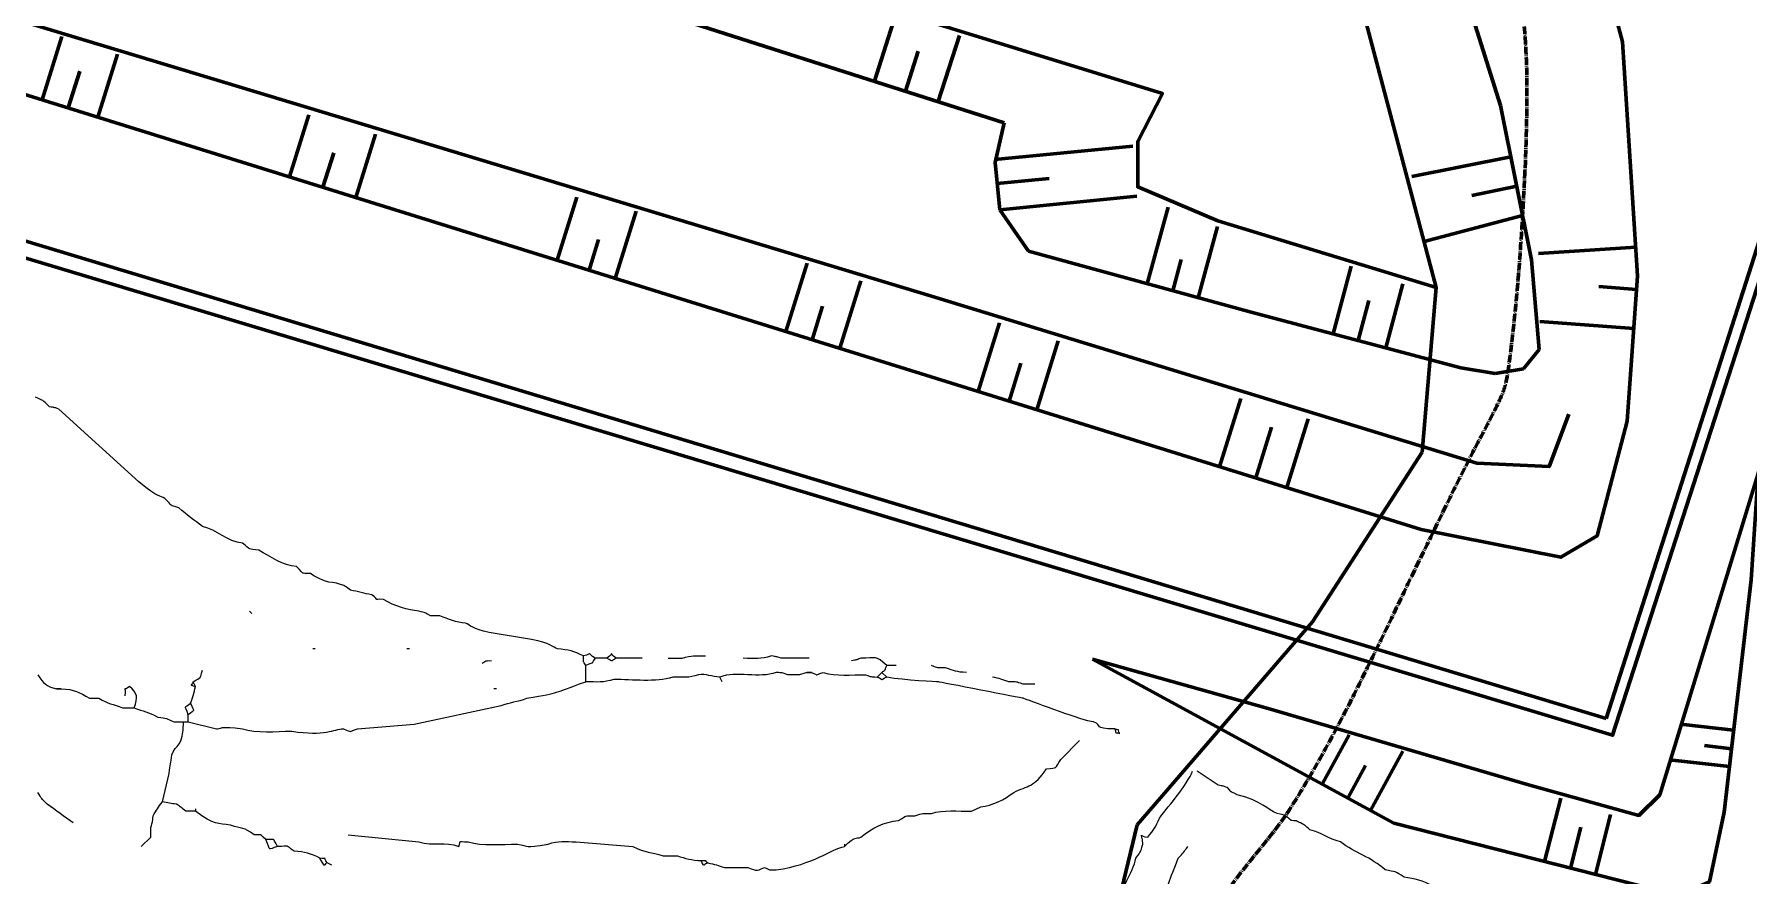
# Model space of a CAD drawing. Header units: centimetres. Extents: x -1591 to 2988, y -2086 to 1278.
# Drawn here: x -520.2 to -253.5, y -277.4 to -146.6 of the extents above; entities that cross this region are included whole.
import ezdxf

# ---------------------------------------------------------------- set-up
doc = ezdxf.new("R2010")
doc.units = ezdxf.units.CM
doc.header["$MEASUREMENT"] = 0
doc.linetypes.add('ACAD_ISO04W100', pattern=[30, 24, -3, 0, -3])
for name, color, linetype in [('layer 1', 7, 'Continuous'), ('Lines', 10, 'Continuous'), ('Дороги', 210, 'Continuous')]:
    doc.layers.add(name, color=color, linetype=linetype)
picture_1 = doc.add_image_def('image1.jpg', size_in_pixel=(4696, 8380))

msp = doc.modelspace()

# ---------------------------------------------------------------- linework, layer by layer
at = {"layer": 'layer 1', "lineweight": 20}
for points, knots in [([(-425.613, -243.631), (-425.613, -243.631), (-429.636, -243.631), (-429.636, -243.631), (-429.636, -243.631), (-431.055, -242.656), (-429.681, -242.656), (-431.1, -243.631), (-431.1, -243.631), (-431.1, -243.631), (-432.928, -243.631), (-432.928, -243.631), (-432.928, -243.631), (-434.39, -242.681), (-433.065, -242.838), (-434.757, -243.266), (-434.757, -243.266), (-436.191, -242.53), (-437.095, -242.298), (-438.78, -242.168), (-438.78, -242.168), (-439.445, -241.963), (-439.929, -241.16), (-442.804, -240.705), (-442.804, -240.705), (-442.804, -240.705), (-449.388, -239.608), (-449.388, -239.608), (-449.388, -239.608), (-452.008, -239.156), (-452.382, -238.399), (-453.064, -238.179), (-453.064, -238.179), (-454.551, -238.029), (-455.703, -237.52), (-457.068, -237.048), (-457.068, -237.048), (-457.068, -237.048), (-458.532, -237.048), (-458.532, -237.048), (-458.532, -237.048), (-459.631, -236.399), (-459.153, -236.571), (-460.36, -236.316), (-460.36, -236.316), (-462.008, -236.084), (-464.078, -235.547), (-465.847, -234.487), (-465.847, -234.487), (-467.755, -234.338), (-466.207, -234.802), (-467.676, -233.756), (-467.676, -233.756), (-468.832, -233.537), (-469.811, -233.243), (-470.967, -233.024), (-470.967, -233.024), (-472.246, -232.086), (-471.679, -232.44), (-473.162, -231.927), (-473.162, -231.927), (-474.996, -231.786), (-475.687, -231.361), (-477.185, -230.464), (-477.185, -230.464), (-479.029, -230.282), (-477.816, -230.777), (-479.38, -229.367), (-479.38, -229.367), (-481.39, -229.212), (-483.548, -227.815), (-485.232, -226.806), (-485.232, -226.806), (-486.883, -226.68), (-486.492, -226.735), (-487.792, -225.709), (-487.792, -225.709), (-490.1, -225.482), (-491.756, -223.624), (-494.01, -223.149), (-494.01, -223.149), (-495.258, -222.137), (-496.458, -221.34), (-497.668, -220.223), (-497.668, -220.223), (-499.231, -219.773), (-498.562, -220.032), (-499.862, -218.76), (-499.862, -218.76), (-500.665, -218.221), (-500.686, -218.839), (-503.886, -216.199), (-503.886, -216.199), (-503.886, -216.199), (-516.322, -204.861), (-516.322, -204.861), (-516.322, -204.861), (-517.221, -204.537), (-516.949, -204.657), (-517.785, -204.495), (-517.785, -204.495), (-519.061, -203.317), (-518.507, -203.655), (-519.979, -203.032)], [0, 0, 0, 0, 0.037037, 0.037037, 0.037037, 0.037037, 0.0740741, 0.0740741, 0.0740741, 0.0740741, 0.1111111, 0.1111111, 0.1111111, 0.1111111, 0.1481481, 0.1481481, 0.1481481, 0.1481482, 0.1851852, 0.1851852, 0.1851852, 0.1851852, 0.2222222, 0.2222222, 0.2222222, 0.2222222, 0.2592593, 0.2592593, 0.2592593, 0.2592593, 0.2962963, 0.2962963, 0.2962963, 0.2962963, 0.3333333, 0.3333333, 0.3333333, 0.3333333, 0.3703704, 0.3703704, 0.3703704, 0.3703704, 0.4074074, 0.4074074, 0.4074074, 0.4074074, 0.4444444, 0.4444444, 0.4444444, 0.4444445, 0.4814815, 0.4814815, 0.4814815, 0.4814815, 0.5185185, 0.5185185, 0.5185185, 0.5185185, 0.5555556, 0.5555556, 0.5555556, 0.5555556, 0.5925926, 0.5925926, 0.5925926, 0.5925926, 0.6296296, 0.6296296, 0.6296296, 0.6296296, 0.6666667, 0.6666667, 0.6666667, 0.6666667, 0.7037037, 0.7037037, 0.7037037, 0.7037037, 0.7407407, 0.7407407, 0.7407407, 0.7407408, 0.7777778, 0.7777778, 0.7777778, 0.7777778, 0.8148148, 0.8148148, 0.8148148, 0.8148148, 0.8518519, 0.8518519, 0.8518519, 0.8518519, 0.8888889, 0.8888889, 0.8888889, 0.8888889, 0.9259259, 0.9259259, 0.9259259, 0.9259259, 1, 1, 1, 1]), ([(-519.613, -246.192), (-518.636, -247.607), (-518.418, -247.926), (-516.687, -248.386), (-516.687, -248.386), (-516.687, -248.386), (-515.956, -248.386), (-515.956, -248.386), (-515.956, -248.386), (-513.958, -248.43), (-513.168, -248.89), (-511.567, -249.849), (-511.567, -249.849), (-511.567, -249.849), (-510.104, -249.849), (-510.104, -249.849), (-510.104, -249.849), (-508.701, -250.659), (-507.925, -250.8), (-506.446, -251.312), (-506.446, -251.312), (-506.446, -251.312), (-504.617, -251.312), (-504.617, -251.312), (-504.617, -251.312), (-503.126, -251.924), (-502.472, -251.903), (-500.96, -252.775), (-500.96, -252.775), (-499.491, -252.888), (-499.69, -252.989), (-498.399, -253.507), (-498.399, -253.507), (-498.399, -253.507), (-496.936, -253.507), (-496.936, -253.507), (-496.936, -253.507), (-496.936, -253.507), (-496.205, -253.507), (-496.205, -253.507), (-496.205, -253.507), (-496.205, -253.507), (-491.816, -254.604), (-491.816, -254.604), (-491.816, -254.604), (-491.365, -254.636), (-491.095, -254.045), (-487.792, -254.604), (-487.792, -254.604), (-485.568, -255.326), (-482.596, -254.97), (-480.111, -254.97), (-480.111, -254.97), (-474.865, -255.799), (-473.654, -254.619), (-472.065, -254.604), (-472.065, -254.604), (-470.578, -255.149), (-471.51, -255.136), (-469.87, -254.604), (-469.87, -254.604), (-469.87, -254.604), (-461.092, -253.873), (-461.092, -253.873), (-461.092, -253.873), (-461.092, -253.873), (-447.559, -250.946), (-447.559, -250.946), (-447.559, -250.946), (-446.188, -250.502), (-444.986, -250.351), (-443.535, -249.849), (-443.535, -249.849), (-437.881, -248.835), (-439.941, -249.209), (-434.391, -247.289), (-434.391, -247.289), (-434.391, -247.289), (-434.391, -244.729), (-434.391, -244.729)], [0, 0, 0, 0, 0.047619, 0.047619, 0.047619, 0.0476191, 0.0952381, 0.0952381, 0.0952381, 0.0952381, 0.1428571, 0.1428571, 0.1428571, 0.1428572, 0.1904762, 0.1904762, 0.1904762, 0.1904762, 0.2380952, 0.2380952, 0.2380952, 0.2380952, 0.2857143, 0.2857143, 0.2857143, 0.2857143, 0.3333333, 0.3333333, 0.3333333, 0.3333333, 0.3809524, 0.3809524, 0.3809524, 0.3809524, 0.4285714, 0.4285714, 0.4285714, 0.4285714, 0.4761905, 0.4761905, 0.4761905, 0.4761905, 0.5238095, 0.5238095, 0.5238095, 0.5238095, 0.5714286, 0.5714286, 0.5714286, 0.5714286, 0.6190476, 0.6190476, 0.6190476, 0.6190476, 0.6666667, 0.6666667, 0.6666667, 0.6666667, 0.7142857, 0.7142857, 0.7142857, 0.7142857, 0.7619048, 0.7619048, 0.7619048, 0.7619048, 0.8095238, 0.8095238, 0.8095238, 0.8095238, 0.8571429, 0.8571429, 0.8571429, 0.8571429, 0.9047619, 0.9047619, 0.9047619, 0.9047619, 1, 1, 1, 1]), ([(-432.928, -243.631), (-433.721, -244.692), (-432.789, -244.072), (-434.391, -244.729), (-434.391, -244.729), (-434.797, -243.885), (-434.757, -244.57), (-434.757, -243.266)], [0, 0, 0, 0, 0.3333333, 0.3333333, 0.3333333, 0.3333333, 1, 1, 1, 1]), ([(-421.59, -243.631), (-421.59, -243.631), (-419.395, -243.631), (-419.395, -243.631), (-419.395, -243.631), (-417.819, -243.12), (-417.462, -243.266), (-415.738, -243.266)], [0, 0, 0, 0, 0.3333333, 0.3333333, 0.3333333, 0.3333333, 1, 1, 1, 1]), ([(-399.644, -243.631), (-399.644, -243.631), (-404.033, -243.631), (-404.033, -243.631), (-404.033, -243.631), (-404.932, -243.308), (-404.661, -243.427), (-405.496, -243.266), (-405.496, -243.266), (-407.164, -243.806), (-408.049, -243.631), (-409.885, -243.631)], [0, 0, 0, 0, 0.25, 0.25, 0.25, 0.25, 0.5, 0.5, 0.5, 0.5, 1, 1, 1, 1]), ([(-386.111, -244.729), (-386.111, -244.729), (-387.574, -244.729), (-387.574, -244.729), (-387.574, -244.729), (-389.359, -243.12), (-389.158, -243.631), (-391.597, -243.631), (-391.597, -243.631), (-392.497, -243.955), (-392.225, -243.835), (-393.06, -243.997)], [0, 0, 0, 0, 0.25, 0.25, 0.25, 0.25, 0.5, 0.5, 0.5, 0.5, 1, 1, 1, 1]), ([(-352.095, -254.604), (-351.743, -255.537), (-352.297, -254.983), (-351.364, -255.336), (-351.364, -255.336), (-351.716, -254.403), (-351.163, -254.956), (-352.095, -254.604), (-352.095, -254.604), (-355.495, -254.604), (-353.921, -254.089), (-355.387, -253.507), (-355.387, -253.507), (-357.126, -253.373), (-364.191, -250.6), (-366.36, -249.849), (-366.36, -249.849), (-366.36, -249.849), (-379.527, -247.289), (-379.527, -247.289), (-379.527, -247.289), (-379.836, -247.24), (-384.725, -247.108), (-387.574, -246.557), (-387.574, -246.557), (-387.574, -246.557), (-388.306, -245.826), (-388.306, -245.826), (-388.306, -245.826), (-387.827, -245.435), (-387.927, -245.7), (-387.574, -244.729)], [0, 0, 0, 0, 0.1111111, 0.1111111, 0.1111111, 0.1111111, 0.2222222, 0.2222222, 0.2222222, 0.2222222, 0.3333333, 0.3333333, 0.3333333, 0.3333333, 0.4444444, 0.4444444, 0.4444444, 0.4444445, 0.5555556, 0.5555556, 0.5555556, 0.5555556, 0.6666667, 0.6666667, 0.6666667, 0.6666667, 0.7777778, 0.7777778, 0.7777778, 0.7777778, 1, 1, 1, 1]), ([(-375.138, -245.826), (-376.751, -245.791), (-377.029, -245.579), (-378.43, -245.094), (-378.43, -245.094), (-379.934, -245.094), (-379.373, -245.214), (-380.625, -244.729)], [0, 0, 0, 0, 0.3333333, 0.3333333, 0.3333333, 0.3333333, 1, 1, 1, 1]), ([(-504.617, -251.312), (-503.996, -249.712), (-504.106, -249.056), (-505.349, -248.02), (-505.349, -248.02), (-506.49, -248.965), (-505.889, -247.586), (-506.08, -249.483)], [0, 0, 0, 0, 0.3333333, 0.3333333, 0.3333333, 0.3333333, 1, 1, 1, 1]), ([(-495.473, -247.289), (-495.639, -247.967), (-496.191, -247.611), (-495.108, -248.02), (-495.108, -248.02), (-495.108, -248.02), (-495.473, -247.289), (-495.473, -247.289), (-495.473, -247.289), (-494.066, -246.409), (-494.453, -247), (-494.01, -245.46)], [0, 0, 0, 0, 0.25, 0.25, 0.25, 0.25, 0.5, 0.5, 0.5, 0.5, 1, 1, 1, 1]), ([(-413.177, -247.289), (-413.177, -247.289), (-413.543, -246.557), (-413.543, -246.557), (-413.543, -246.557), (-414.688, -246.468), (-415.768, -246.023), (-416.835, -246.192), (-416.835, -246.192), (-418.461, -246.719), (-419.076, -246.557), (-420.858, -246.557), (-420.858, -246.557), (-423.475, -247.406), (-427.102, -246.923), (-430.002, -246.923), (-430.002, -246.923), (-431.67, -247.464), (-432.554, -247.289), (-434.391, -247.289)], [0, 0, 0, 0, 0.1666667, 0.1666667, 0.1666667, 0.1666667, 0.3333333, 0.3333333, 0.3333333, 0.3333333, 0.5, 0.5, 0.5, 0.5, 0.6666667, 0.6666667, 0.6666667, 0.6666667, 1, 1, 1, 1]), ([(-400.01, -245.826), (-401.41, -246.369), (-401.352, -246.192), (-402.936, -246.192), (-402.936, -246.192), (-404.01, -245.836), (-403.609, -245.915), (-404.765, -245.826)], [0, 0, 0, 0, 0.3333333, 0.3333333, 0.3333333, 0.3333333, 1, 1, 1, 1]), ([(-399.278, -245.826), (-399.278, -245.826), (-400.01, -245.826), (-400.01, -245.826), (-400.01, -245.826), (-400.01, -245.826), (-399.278, -245.826), (-399.278, -245.826), (-399.278, -245.826), (-397.922, -246.258), (-399.214, -246.411), (-397.45, -245.826), (-397.45, -245.826), (-395.519, -246.452), (-393.038, -246.192), (-390.866, -246.192), (-390.866, -246.192), (-389.793, -246.548), (-390.193, -246.469), (-389.037, -246.557), (-389.037, -246.557), (-389.037, -246.557), (-388.306, -245.826), (-388.306, -245.826)], [0, 0, 0, 0, 0.1428571, 0.1428571, 0.1428571, 0.1428572, 0.2857143, 0.2857143, 0.2857143, 0.2857143, 0.4285714, 0.4285714, 0.4285714, 0.4285714, 0.5714286, 0.5714286, 0.5714286, 0.5714286, 0.7142857, 0.7142857, 0.7142857, 0.7142857, 1, 1, 1, 1]), ([(-364.531, -247.655), (-364.531, -247.655), (-364.531, -247.655), (-364.531, -247.655), (-364.531, -247.655), (-364.531, -247.655), (-366.36, -247.655), (-366.36, -247.655), (-366.36, -247.655), (-367.652, -247.236), (-367.117, -247.32), (-368.555, -247.289), (-368.555, -247.289), (-369.516, -246.957), (-370.078, -246.753), (-371.115, -246.557)], [0, 0, 0, 0, 0.2, 0.2, 0.2, 0.2, 0.4, 0.4, 0.4, 0.4, 0.6, 0.6, 0.6, 0.6, 1, 1, 1, 1]), ([(-495.839, -250.581), (-495.245, -252.203), (-495.164, -251.516), (-496.205, -252.41), (-496.205, -252.41), (-496.799, -250.787), (-496.88, -251.475), (-495.839, -250.581), (-495.839, -250.581), (-495.507, -249.62), (-495.304, -249.058), (-495.108, -248.02)], [0, 0, 0, 0, 0.25, 0.25, 0.25, 0.25, 0.5, 0.5, 0.5, 0.5, 1, 1, 1, 1]), ([(-495.108, -267.04), (-495.108, -267.04), (-495.108, -267.04), (-495.108, -267.04), (-495.108, -267.04), (-495.108, -267.04), (-495.108, -267.406), (-495.108, -267.406), (-495.108, -267.406), (-495.108, -267.406), (-496.571, -267.406), (-496.571, -267.406), (-496.571, -267.406), (-497.228, -266.886), (-497.365, -266.755), (-498.034, -266.308), (-498.034, -266.308), (-498.902, -266.242), (-499.415, -266.096), (-500.228, -265.943), (-500.228, -265.943), (-500.228, -265.943), (-499.182, -261.528), (-499.182, -261.528), (-499.182, -261.528), (-499.099, -260.107), (-498.869, -259.976), (-498.765, -258.627), (-498.765, -258.627), (-498.229, -256.943), (-496.936, -257.524), (-496.936, -253.507)], [0, 0, 0, 0, 0.1111111, 0.1111111, 0.1111111, 0.1111111, 0.2222222, 0.2222222, 0.2222222, 0.2222222, 0.3333333, 0.3333333, 0.3333333, 0.3333333, 0.4444444, 0.4444444, 0.4444444, 0.4444445, 0.5555556, 0.5555556, 0.5555556, 0.5555556, 0.6666667, 0.6666667, 0.6666667, 0.6666667, 0.7777778, 0.7777778, 0.7777778, 0.7777778, 1, 1, 1, 1]), ([(-471.333, -271.063), (-471.333, -271.063), (-460.36, -272.161), (-460.36, -272.161), (-460.36, -272.161), (-458.002, -272.925), (-456.269, -272.067), (-454.142, -272.892), (-454.142, -272.892), (-453.634, -271.861), (-454.539, -272.203), (-452.679, -272.161), (-452.679, -272.161), (-450.455, -272.882), (-447.483, -272.526), (-444.998, -272.526), (-444.998, -272.526), (-443.097, -272.827), (-444.092, -273.178), (-440.244, -272.526), (-440.244, -272.526), (-438.576, -271.986), (-437.691, -272.161), (-435.854, -272.161), (-435.854, -272.161), (-435.854, -272.161), (-427.076, -272.892), (-427.076, -272.892), (-427.076, -272.892), (-425.024, -273.946), (-424.309, -273.711), (-422.321, -274.355), (-422.321, -274.355), (-422.321, -274.355), (-420.127, -274.355), (-420.127, -274.355), (-420.127, -274.355), (-418.92, -274.747), (-417.843, -275.057), (-416.469, -275.087), (-416.469, -275.087), (-415.243, -275.087), (-416.13, -274.98), (-415.372, -275.452), (-415.372, -275.452), (-414.334, -275.649), (-413.773, -275.852), (-412.812, -276.184), (-412.812, -276.184), (-412.812, -276.184), (-409.154, -276.184), (-409.154, -276.184), (-409.154, -276.184), (-407.568, -276.698), (-408.13, -276.78), (-406.594, -276.184), (-406.594, -276.184), (-405.426, -276.647), (-406.244, -276.517), (-404.765, -276.55), (-404.765, -276.55), (-398.869, -275.684), (-396.339, -273.352), (-394.158, -272.892), (-394.158, -272.892), (-392.336, -271.106), (-392.44, -271.824), (-391.597, -271.429), (-391.597, -271.429), (-389.893, -270.084), (-387.94, -269.037), (-385.745, -268.869), (-385.745, -268.869), (-384.206, -267.98), (-385.019, -268.177), (-383.185, -268.137), (-383.185, -268.137), (-381.83, -267.698), (-382.139, -267.771), (-380.625, -267.771), (-380.625, -267.771), (-378.791, -267.177), (-376.475, -267.406), (-374.407, -267.406), (-374.407, -267.406), (-374.407, -267.406), (-372.918, -266.725), (-372.918, -266.725), (-372.918, -266.725), (-371.172, -266.538), (-369.213, -265.577), (-367.823, -264.48), (-367.823, -264.48), (-365.611, -263.444), (-364.637, -263.685), (-362.702, -260.822), (-362.702, -260.822), (-360.955, -260.65), (-361.464, -260.887), (-360.508, -259.359), (-360.508, -259.359), (-360.508, -259.359), (-357.582, -256.433), (-357.582, -256.433)], [0, 0, 0, 0, 0.037037, 0.037037, 0.037037, 0.037037, 0.0740741, 0.0740741, 0.0740741, 0.0740741, 0.1111111, 0.1111111, 0.1111111, 0.1111111, 0.1481481, 0.1481481, 0.1481481, 0.1481482, 0.1851852, 0.1851852, 0.1851852, 0.1851852, 0.2222222, 0.2222222, 0.2222222, 0.2222222, 0.2592593, 0.2592593, 0.2592593, 0.2592593, 0.2962963, 0.2962963, 0.2962963, 0.2962963, 0.3333333, 0.3333333, 0.3333333, 0.3333333, 0.3703704, 0.3703704, 0.3703704, 0.3703704, 0.4074074, 0.4074074, 0.4074074, 0.4074074, 0.4444444, 0.4444444, 0.4444444, 0.4444445, 0.4814815, 0.4814815, 0.4814815, 0.4814815, 0.5185185, 0.5185185, 0.5185185, 0.5185185, 0.5555556, 0.5555556, 0.5555556, 0.5555556, 0.5925926, 0.5925926, 0.5925926, 0.5925926, 0.6296296, 0.6296296, 0.6296296, 0.6296296, 0.6666667, 0.6666667, 0.6666667, 0.6666667, 0.7037037, 0.7037037, 0.7037037, 0.7037037, 0.7407407, 0.7407407, 0.7407407, 0.7407408, 0.7777778, 0.7777778, 0.7777778, 0.7777778, 0.8148148, 0.8148148, 0.8148148, 0.8148148, 0.8518519, 0.8518519, 0.8518519, 0.8518519, 0.8888889, 0.8888889, 0.8888889, 0.8888889, 0.9259259, 0.9259259, 0.9259259, 0.9259259, 1, 1, 1, 1]), ([(-357.582, -293.74), (-357.566, -294.948), (-357.992, -294.35), (-356.85, -295.203), (-356.85, -295.203), (-357.004, -293.4), (-356.516, -294.719), (-357.582, -293.74), (-357.582, -293.74), (-357.582, -293.74), (-356.85, -293.74), (-356.85, -293.74), (-356.85, -293.74), (-356.85, -291.64), (-355.388, -290.661), (-354.656, -288.986), (-354.656, -288.986), (-354.515, -288.255), (-354.428, -287.887), (-354.29, -287.157), (-354.29, -287.157), (-353.77, -286.499), (-353.64, -286.362), (-353.193, -285.694), (-353.193, -285.694), (-353.193, -285.694), (-353.193, -284.231), (-353.193, -284.231), (-353.193, -284.231), (-352.094, -283.041), (-352.118, -282.928), (-351.364, -281.67), (-351.364, -281.67), (-351.182, -279.307), (-349.311, -277.127), (-348.804, -274.721), (-348.804, -274.721), (-347.865, -273.442), (-348.22, -274.01), (-347.706, -272.526), (-347.706, -272.526), (-347.907, -270.4), (-348.357, -271.368), (-346.975, -271.429), (-346.975, -271.429), (-345.993, -270.219), (-345.729, -269.882), (-345.146, -268.503), (-345.146, -268.503), (-344.471, -267.489), (-340.636, -263.148), (-340.025, -261.188)], [0, 0, 0, 0, 0.0714286, 0.0714286, 0.0714286, 0.0714286, 0.1428571, 0.1428571, 0.1428571, 0.1428572, 0.2142857, 0.2142857, 0.2142857, 0.2142857, 0.2857143, 0.2857143, 0.2857143, 0.2857143, 0.3571429, 0.3571429, 0.3571429, 0.3571429, 0.4285714, 0.4285714, 0.4285714, 0.4285714, 0.5, 0.5, 0.5, 0.5, 0.5714286, 0.5714286, 0.5714286, 0.5714286, 0.6428571, 0.6428571, 0.6428571, 0.6428572, 0.7142857, 0.7142857, 0.7142857, 0.7142857, 0.7857143, 0.7857143, 0.7857143, 0.7857143, 0.8571429, 0.8571429, 0.8571429, 0.8571429, 1, 1, 1, 1]), ([(-238.71, -298.13), (-238.71, -298.13), (-237.979, -298.495), (-237.979, -298.495), (-237.979, -298.495), (-238.387, -297.412), (-238.032, -297.964), (-238.71, -298.13), (-238.71, -298.13), (-240.245, -297.84), (-240.043, -297.933), (-241.27, -297.032), (-241.27, -297.032), (-243.469, -297.697), (-243.172, -296.721), (-245.659, -296.666), (-245.659, -296.666), (-246.767, -296.227), (-246.028, -296.301), (-247.488, -296.301), (-247.488, -296.301), (-248.981, -295.214), (-247.413, -295.757), (-249.317, -295.569), (-249.317, -295.569), (-249.978, -295.127), (-250.464, -294.837), (-251.146, -294.472), (-251.146, -294.472), (-252.981, -294.926), (-251.381, -294.799), (-253.34, -294.472), (-253.34, -294.472), (-255.72, -292.776), (-258.886, -292.99), (-261.387, -291.546), (-261.387, -291.546), (-263.352, -291.395), (-267.041, -289.98), (-268.702, -288.986), (-268.702, -288.986), (-270.697, -288.832), (-274.517, -287.803), (-276.383, -287.157), (-276.383, -287.157), (-276.383, -287.157), (-278.212, -287.157), (-278.212, -287.157), (-278.212, -287.157), (-279.646, -286.421), (-280.549, -286.189), (-282.235, -286.059), (-282.235, -286.059), (-283.8, -284.944), (-284.679, -285.354), (-286.625, -284.231), (-286.625, -284.231), (-288.244, -284.106), (-287.398, -284.319), (-288.819, -283.499), (-288.819, -283.499), (-288.819, -283.499), (-290.282, -283.499), (-290.282, -283.499), (-290.282, -283.499), (-291.899, -282.566), (-291.254, -282.768), (-293.208, -282.768), (-293.208, -282.768), (-294.535, -282.002), (-295.493, -281.761), (-296.866, -280.939), (-296.866, -280.939), (-298.567, -280.771), (-298.438, -280.574), (-299.792, -279.476), (-299.792, -279.476), (-301.14, -279.372), (-301.272, -279.142), (-302.718, -279.11), (-302.718, -279.11), (-304.095, -278.129), (-305.449, -277.96), (-307.107, -277.647), (-307.107, -277.647), (-308.407, -276.721), (-308.439, -276.851), (-310.033, -276.55), (-310.033, -276.55), (-312.216, -274.535), (-314.753, -273.92), (-316.982, -272.161), (-316.982, -272.161), (-318.977, -271.74), (-319.743, -270.752), (-321.737, -270.332), (-321.737, -270.332), (-322.595, -269.474), (-322.355, -269.745), (-323.2, -269.234), (-323.2, -269.234), (-324.258, -268.779), (-323.333, -268.973), (-324.663, -268.869), (-324.663, -268.869), (-325.861, -267.924), (-325.364, -268.086), (-326.858, -267.771), (-326.858, -267.771), (-328.365, -267.101), (-329.12, -265.897), (-333.076, -264.845), (-333.076, -264.845), (-334.628, -264.045), (-333.577, -264.796), (-334.539, -263.748), (-334.539, -263.748), (-335.438, -263.425), (-335.166, -263.544), (-336.002, -263.382), (-336.002, -263.382), (-336.002, -263.382), (-339.294, -261.188), (-339.294, -261.188)], [0, 0, 0, 0, 0.03125, 0.03125, 0.03125, 0.03125, 0.0625, 0.0625, 0.0625, 0.0625, 0.09375, 0.09375, 0.09375, 0.09375, 0.125, 0.125, 0.125, 0.125, 0.15625, 0.15625, 0.15625, 0.15625, 0.1875, 0.1875, 0.1875, 0.1875, 0.21875, 0.21875, 0.21875, 0.21875, 0.25, 0.25, 0.25, 0.25, 0.28125, 0.28125, 0.28125, 0.28125, 0.3125, 0.3125, 0.3125, 0.3125, 0.34375, 0.34375, 0.34375, 0.34375, 0.375, 0.375, 0.375, 0.375, 0.40625, 0.40625, 0.40625, 0.40625, 0.4375, 0.4375, 0.4375, 0.4375, 0.46875, 0.46875, 0.46875, 0.46875, 0.5, 0.5, 0.5, 0.5, 0.53125, 0.53125, 0.53125, 0.53125, 0.5625, 0.5625, 0.5625, 0.5625, 0.59375, 0.59375, 0.59375, 0.59375, 0.625, 0.625, 0.625, 0.625, 0.65625, 0.65625, 0.65625, 0.65625, 0.6875, 0.6875, 0.6875, 0.6875, 0.71875, 0.71875, 0.71875, 0.71875, 0.75, 0.75, 0.75, 0.75, 0.78125, 0.78125, 0.78125, 0.78125, 0.8125, 0.8125, 0.8125, 0.8125, 0.84375, 0.84375, 0.84375, 0.84375, 0.875, 0.875, 0.875, 0.875, 0.90625, 0.90625, 0.90625, 0.90625, 0.9375, 0.9375, 0.9375, 0.9375, 1, 1, 1, 1]), ([(-514.127, -269.234), (-515.558, -268.298), (-516.762, -267.247), (-518.15, -266.308), (-518.15, -266.308), (-519.08, -265.379), (-518.996, -265.489), (-519.613, -264.48)], [0, 0, 0, 0, 0.3333333, 0.3333333, 0.3333333, 0.3333333, 1, 1, 1, 1]), ([(-503.52, -272.892), (-503.52, -272.892), (-502.057, -271.429), (-502.057, -271.429), (-502.057, -271.429), (-502.057, -271.429), (-502.057, -269.966), (-502.057, -269.966), (-502.057, -269.966), (-501.701, -268.892), (-501.78, -269.293), (-501.691, -268.137), (-501.691, -268.137), (-501.109, -267.166), (-500.974, -266.887), (-500.228, -265.943)], [0, 0, 0, 0, 0.2, 0.2, 0.2, 0.2, 0.4, 0.4, 0.4, 0.4, 0.6, 0.6, 0.6, 0.6, 1, 1, 1, 1]), ([(-473.893, -275.818), (-473.893, -275.818), (-474.625, -275.452), (-474.625, -275.452), (-474.625, -275.452), (-475.231, -274.467), (-474.59, -274.898), (-475.722, -274.721), (-475.722, -274.721), (-477.156, -273.985), (-478.06, -273.753), (-479.746, -273.624), (-479.746, -273.624), (-481.199, -272.589), (-480.335, -272.892), (-482.306, -272.892), (-482.306, -272.892), (-483.365, -271.332), (-482.32, -271.974), (-484.135, -271.795), (-484.135, -271.795), (-485.583, -270.74), (-484.086, -271.211), (-485.964, -271.063), (-485.964, -271.063), (-487.604, -269.859), (-487.839, -270.178), (-489.621, -269.6), (-489.621, -269.6), (-491.64, -269.259), (-492.069, -269.637), (-495.108, -267.406)], [0, 0, 0, 0, 0.1111111, 0.1111111, 0.1111111, 0.1111111, 0.2222222, 0.2222222, 0.2222222, 0.2222222, 0.3333333, 0.3333333, 0.3333333, 0.3333333, 0.4444444, 0.4444444, 0.4444444, 0.4444445, 0.5555556, 0.5555556, 0.5555556, 0.5555556, 0.6666667, 0.6666667, 0.6666667, 0.6666667, 0.7777778, 0.7777778, 0.7777778, 0.7777778, 1, 1, 1, 1]), ([(-346.975, -299.227), (-346.975, -299.227), (-346.975, -299.227), (-346.975, -299.227), (-346.975, -299.227), (-346.585, -297.793), (-347.097, -298.721), (-345.877, -297.398), (-345.877, -297.398), (-345.877, -297.398), (-345.877, -286.425), (-345.877, -286.425), (-345.877, -286.425), (-345.624, -285.693), (-345.399, -284.963), (-345.146, -284.231), (-345.146, -284.231), (-345.146, -284.231), (-345.146, -282.768), (-345.146, -282.768), (-345.146, -282.768), (-344.063, -279.427), (-343.516, -277.953), (-342.22, -274.721), (-342.22, -274.721), (-341.428, -273.861), (-341.356, -273.779), (-340.757, -272.892)], [0, 0, 0, 0, 0.125, 0.125, 0.125, 0.125, 0.25, 0.25, 0.25, 0.25, 0.375, 0.375, 0.375, 0.375, 0.5, 0.5, 0.5, 0.5, 0.625, 0.625, 0.625, 0.625, 0.75, 0.75, 0.75, 0.75, 1, 1, 1, 1])]:
    msp.add_open_spline(points, degree=3, knots=knots, dxfattribs=at)
for points in [[(-486.329, -236.682), (-486.329, -236.682), (-486.695, -236.316), (-486.695, -236.316)], [(-476.454, -242.168), (-476.454, -242.168), (-476.82, -242.168), (-476.82, -242.168)], [(-461.823, -242.168), (-461.823, -242.168), (-462.189, -242.168), (-462.189, -242.168)], [(-450.485, -244.363), (-449.642, -243.957), (-450.327, -243.997), (-449.022, -243.997)], [(-429.636, -243.631), (-430.735, -244.159), (-430.001, -244.159), (-431.1, -243.631)], [(-404.765, -245.826), (-407.371, -246.838), (-410.937, -245.546), (-413.543, -246.557)], [(-387.574, -246.557), (-388.673, -247.086), (-387.939, -247.086), (-389.037, -246.557)], [(-515.956, -248.386), (-515.956, -248.386), (-516.687, -248.386), (-516.687, -248.386)], [(-448.29, -248.386), (-448.29, -248.386), (-448.656, -248.386), (-448.656, -248.386)], [(-496.205, -253.507), (-496.205, -253.507), (-496.205, -252.41), (-496.205, -252.41)], [(-482.306, -272.892), (-483.984, -273.389), (-483.285, -273.761), (-484.135, -271.795)], [(-394.158, -272.526), (-394.158, -272.526), (-394.158, -272.892), (-394.158, -272.892)], [(-474.625, -275.452), (-475.171, -275.432), (-474.704, -276.684), (-475.722, -274.721)], [(-415.372, -275.452), (-416.398, -275.786), (-415.755, -276.248), (-416.469, -275.087)]]:
    msp.add_open_spline(points, degree=3, dxfattribs=at)
at = {"layer": 'Lines', "color": 2, "lineweight": 60}
for p, q in [((-302.101, -185.935), (-313.718, -142.031)), ((-304.264, -211.59), (-302.101, -185.935)), ((-321.327, -237.933), (-304.264, -211.59)), ((-348.638, -269.53), (-321.327, -237.933)), ((-359.193, -313.684), (-348.638, -269.53))]:
    msp.add_line(p, q, dxfattribs=at)
at = {"layer": 'Lines', "color": 2, "linetype": 'ACAD_ISO04W100', "lineweight": 60, "ltscale": 0.05, "flags": 128}
msp.add_lwpolyline([(-384.763, -1719.045, -0.0473979), (-369.185, -1703.865, -0.0804125), (-357.995, -1697.499, -0.0221461), (-340.684, -1691.906, 0.0332396), (-329.229, -1687.922, 0.0119518), (-304.294, -1676.636, 0.0316261), (-295.27, -1671.563, 0.0106622), (-289.1, -1667.372, 0.0037039), (-271.698, -1654.805, 0.0103155), (-255.183, -1642.159, 0.0292409), (-249.724, -1637.248, 0.096762), (-246.424, -1632.285, 0.0334683), (-240.934, -1616.101, 0.0225267), (-239.227, -1608.284, 0.0291448), (-238.537, -1602.135, 0.1095233), (-240.497, -1590.344, 0.1369562), (-246.36, -1582.714, 0.0142794), (-251.556, -1579.044, -0.0101864), (-258.881, -1573.96, -0.007342), (-278.993, -1558.931, -0.0227822), (-285.174, -1553.703, -0.0900094), (-288.638, -1549.087, -0.0843196), (-290.432, -1543.2, -0.0483892), (-290.565, -1538.923, -0.028938), (-289.684, -1531.834, -0.0371611), (-286.662, -1520.275, -0.0540683), (-283.174, -1512.827, -0.0400519), (-278.421, -1506.255, -0.0335161), (-271.655, -1499.322, -0.0421213), (-261.6, -1491.736, 0.038753), (-250.62, -1483.567, 0.0222848), (-243.708, -1476.975, 0.0604493), (-241.587, -1474.149, 0.0798615), (-240.168, -1470.421, 0.0290887), (-238.582, -1459.644, 0.0181392), (-237.974, -1447.88, 0.047515), (-238.332, -1443.388, 0.0293331), (-239.691, -1437.664, 0.0176021), (-242.839, -1428.383, 0.0126682), (-246.21, -1420.126, 0.0269406), (-248.098, -1416.379, 0.0389206), (-252.74, -1409.57, 0.0172309), (-264.869, -1395.478, 0.0040793), (-276.204, -1383.392, 0.0064367), (-283.546, -1375.885, 0.019066), (-301.01, -1359.763, -0.0220633), (-316.019, -1345.739, -0.0060321), (-327.477, -1333.761, -0.0113489), (-333.342, -1327.185, -0.0037075), (-341.982, -1316.892, 0.0024174), (-355.192, -1301.071, 0.0048878), (-360.982, -1294.339, -0.0093461), (-363.979, -1290.791, -0.0546895), (-365.567, -1288.332, -0.0322719), (-367.493, -1283.771, -0.0119872), (-368.356, -1281.087, 0.0060467), (-370.004, -1275.748, 0.0312036), (-379.285, -1252.082, -0.050638), (-384.443, -1237.264, -0.0170539), (-386.362, -1227.779, -0.0045143), (-392.06, -1191.675, -0.0022411), (-394.683, -1173.457, -0.0250624), (-394.828, -1171.816, -0.030396), (-394.778, -1169.579, -0.0052679), (-393.57, -1156.734, -0.0055788), (-392.232, -1145.202, -0.0062605), (-390.797, -1134.957, -0.034076), (-388.639, -1125.295, -0.0385085), (-385.512, -1117.109, -0.0318171), (-383.334, -1113.175, -0.0228333), (-379.723, -1108.06, -0.0352647), (-375.316, -1103.145, -0.0466105), (-371.417, -1100.016, -0.0556285), (-366.168, -1097.337, -0.0521481), (-360.09, -1095.743, -0.0260179), (-350.528, -1094.78, 0.0219728), (-339.199, -1093.732, 0.0055631), (-327.673, -1092.021, 0.0046846), (-314.029, -1089.71, 0.0251931), (-301.597, -1086.831, 0.0290246), (-291.138, -1083.178, 0.0628473), (-285.057, -1079.7, 0.0585663), (-279.622, -1074.513, 0.0505616), (-275.445, -1068.285, 0.1036694), (-274.416, -1064.744, 0.0014406), (-274.136, -1060.955, -0.0011046), (-273.775, -1056.014, -0.0051859), (-272.393, -1039.881, 0.0392212), (-272.356, -1037.737, 0.0269718), (-272.382, -1037.509, 0.0008512), (-273.618, -1030.332, 0.0012128), (-275.259, -1021.028, 0.0052482), (-275.667, -1018.883, 0.0513741), (-276.066, -1017.594, 0.0075942), (-279.768, -1009.272, 0.0147505), (-283.298, -1002.206, 0.0261982), (-285.605, -998.401, 0.0683712), (-289.399, -994.196, 0.0506234), (-295.702, -989.893, 0.0064353), (-301.081, -987.058, -0.0050058), (-308.007, -983.433, -0.0041234), (-336.197, -968.017, -0.0155222), (-343.521, -963.63, -0.0317076), (-349.997, -958.867, 0.0206546), (-359.77, -951.341, 0.0133116), (-366.994, -946.522, -0.0105101), (-376.177, -940.47, -0.0281671), (-383.838, -934.523, -0.108411), (-385.356, -932.478, -0.0562654), (-386.032, -930.366, -0.0095222), (-388.353, -917.51, -0.0043697), (-390.151, -905.677, -0.0207906), (-390.404, -903.173, -0.0542254), (-390.194, -898.938, -0.0178248), (-387.722, -886.315, -0.0127486), (-385.729, -878.656, -0.0134491), (-383.463, -871.504, -0.1000092), (-377.743, -861.813, 0.1185946), (-373.204, -853.435, 0.0251366), (-371.432, -845.124, -0.0213324), (-369.418, -835.317, -0.0100478), (-367.418, -827.956, 0.0133287), (-365.947, -822.397, 0.039298), (-365.12, -817.048, 0.0155451), (-364.521, -803.394, 0.0821467), (-366.783, -788.543, -0.106119), (-367.991, -776.925, -0.033215), (-366.878, -770.598, 0.0278131), (-365.467, -763.06, 0.0380871), (-364.708, -748.823, -0.0474699), (-363.885, -737.404, -0.0301545), (-361.515, -727.151, -0.0468862), (-358.994, -720.861, -0.0039128), (-356.354, -715.823, -0.0021424), (-351.422, -706.681, -0.0029044), (-341.394, -688.535, -0.0029558), (-331.331, -670.821, -0.0238289), (-326.026, -662.547, -0.0423921), (-322.451, -658.325, -0.1084446), (-317.006, -654.854, 0.0579429), (-306.306, -649.456, 0.0165756), (-300.61, -645.423, 0.0203029), (-296.215, -641.797, 0.1171845), (-291.128, -634.473, 0.1105443), (-289.685, -625.145, 0.0431328), (-290.861, -617.51, 0.0423828), (-293.362, -610.058, 0.0186078), (-297.696, -600.988, 0.0720519), (-299.226, -598.875, 0.0132199), (-303.959, -594.25, -0.0104841), (-309.959, -588.453, -0.0012392), (-313.227, -585.143, 0.0010976), (-316.916, -581.405, 0.0268446), (-326.785, -572.465, -0.0176424), (-342.043, -559.144, -0.0423681), (-353.799, -546.09, -0.1205315), (-356.283, -540.351, -0.0325436), (-356.765, -535.712, -0.0177069), (-356.791, -527.145, -0.0069197), (-356.324, -517.026, -0.0270226), (-356.029, -514.447, -0.0317193), (-354.915, -509.723, -0.0074862), (-348.65, -490.156, -0.0069698), (-343.661, -475.997, -0.0308176), (-342.292, -472.886, -0.0451209), (-340.814, -470.56, -0.0089156), (-332.121, -459.681, -0.0143963), (-323.24, -449.571, -0.0173153), (-315.338, -441.649, -0.1381179), (-308.694, -438.212, 0.1499389), (-302.628, -434.893, 0.0834774), (-299.219, -429.972, 0.0630029), (-296.78, -422.449, 0.030973), (-295.947, -415.862, 0.038456), (-296.017, -410.513, 0.0488278), (-297.357, -403.451, 0.0938969), (-299.068, -400.1, 0.0407611), (-302.88, -395.934, 0.0120877), (-317.123, -383.339, 0.0108945), (-327.85, -374.697, -0.0147951), (-335.7, -368.271, -0.0422526), (-342.433, -361.34, -0.0482439), (-347.143, -354.304, -0.0647975), (-349.926, -347.003, -0.0515781), (-351.212, -337.288, -0.018872), (-351.146, -330.073, -0.0150215), (-350.449, -321.035, -0.0284294), (-347.488, -303.124, -0.0652662), (-344.76, -295.673, -0.0185546), (-341.609, -290.151, -0.0136031), (-336.837, -282.91, -0.0211413), (-328.744, -272.315, 0.0351732), (-324.057, -265.808, 0.0118911), (-319.577, -258.163, 0.0104147), (-314.856, -249.215, 0.0045856), (-308.251, -235.734, -0.0031654), (-298.74, -216.177, -0.0087001), (-294.537, -208.034, 0.0146212), (-292.094, -203.158, 0.0754241), (-290.967, -199.308, 0.0158673), (-289.027, -180.44, 0.0075807), (-288.196, -165.504, 0.0105284), (-287.988, -154.734, 0.0248873), (-288.559, -143.649, 0.0416438), (-289.777, -137.121, 0.0401492), (-292.314, -130.128, 0.025546), (-297.7, -119.763, 0.0146682), (-303.55, -110.427, -0.0204543), (-307.669, -103.682, -0.0148985), (-309.684, -99.787, 0.014446), (-311.758, -95.768, 0.0607072), (-315.436, -90.688, -0.0423365), (-320.963, -83.616, -0.0400263), (-326.4, -73.634, -0.0515496), (-329.142, -65.237, -0.0236704), (-330.672, -56.074, -0.0214167), (-331.443, -45.837, -0.0057087), (-331.787, -29.435, -0.0090045), (-331.698, -19.034, -0.0054068), (-331.249, -6.983, -0.0070233), (-330.672, 2.283, -0.0134176), (-329.697, 11.711, -0.0153396), (-328.372, 19.896, -0.0178074), (-327.419, 24.023, -0.0043229), (-322.749, 40.828, -0.015118), (-318.292, 54.742, -0.0206576), (-314.31, 64.668, -0.0812986), (-308.533, 73.39, -0.064769), (-298.463, 81.77, -0.01821), (-291.433, 85.874, -0.0394142), (-287.984, 87.386, -0.0162802), (-280.987, 89.564, -0.0092973), (-268.559, 92.747, -0.0106329), (-245.616, 97.656, -0.0110321), (-223.319, 101.426, -0.0166473), (-197.659, 104.315, -0.0219454), (-178.079, 104.999, -0.0192177), (-161.867, 104.231, 0.0236507), (-148.686, 103.723, 0.005019), (-137.434, 103.935, -0.0017675), (-105.49, 104.744, -0.0054482), (-94.39, 104.865, -0.0026126), (-71.241, 104.744)], format="xyb", dxfattribs=at)
at = {"layer": 'Дороги', "color": 2, "lineweight": 60}
for p, q in [((-275.685, -253.01), (-215.441, -65.014)), ((-839.162, -82.746), (-275.685, -253.01)), ((-369.302, -160.317), (-498.353, -119.098)), ((-389.49, -153.869), (-386.257, -143.749)), ((-296.92, -142.329), (-292.09, -157.645)), ((-518.93, -156.744), (-515.866, -146.913)), ((-384.638, -155.419), (-382.657, -149.218)), ((-379.56, -157.041), (-376.269, -146.737)), ((-510.26, -159.446), (-507.218, -149.687)), ((-514.87, -158.009), (-513.092, -152.306)), ((-480.476, -168.73), (-477.472, -159.094)), ((-292.09, -157.645), (-287.264, -181.657)), ((-470.128, -171.955), (-467.062, -162.119)), ((-370.7, -166.504), (-369.302, -160.317)), ((-475.261, -170.356), (-473.592, -165.001)), ((-370.743, -166.059), (-349.292, -163.953)), ((-369.977, -173.862), (-370.7, -166.504)), ((-290.49, -165.607), (-305.899, -168.704)), ((-370.377, -169.786), (-362.288, -168.992)), ((-289.564, -170.212), (-296.575, -171.621)), ((-438.814, -181.716), (-435.757, -171.911)), ((-369.977, -173.862), (-348.64, -171.767)), ((-429.783, -184.531), (-426.531, -174.096)), ((-365.538, -180.3), (-369.977, -173.862)), ((-347.07, -185.363), (-343.801, -173.438)), ((-288.656, -174.732), (-303.991, -178.79)), ((-433.874, -183.256), (-432.38, -178.466)), ((-339.133, -187.539), (-336.097, -176.465)), ((-330.882, -189.801), (-365.538, -180.3)), ((-271.061, -179.703), (-286.179, -180.666)), ((-403.239, -192.805), (-399.928, -182.184)), ((-343.08, -186.457), (-341.747, -181.594)), ((-318.114, -193.174), (-315.334, -182.651)), ((-287.264, -181.657), (-286.059, -195.615)), ((-394.87, -195.414), (-391.606, -184.939)), ((-309.919, -195.34), (-307.292, -185.397)), ((-270.932, -186.244), (-276.808, -185.821)), ((-399.182, -194.07), (-397.55, -188.834)), ((-314.226, -194.202), (-312.584, -187.988)), ((-373.357, -202.12), (-370.029, -191.444)), ((-298.245, -198.424), (-330.882, -189.801)), ((-271.369, -192.314), (-285.98, -191.263)), ((-364.235, -204.963), (-360.899, -194.261)), ((-286.059, -195.615), (-288.532, -198.614)), ((-368.53, -203.624), (-366.683, -197.698)), ((-292.912, -199.327), (-298.245, -198.424)), ((-288.532, -198.614), (-292.912, -199.327)), ((-335.814, -213.822), (-332.503, -203.199)), ((-330.167, -215.582), (-327.698, -207.662)), ((-325.355, -217.082), (-322.017, -206.372)), ((-319.835, -263.191), (-315.663, -255.525)), ((-255.833, -254.805), (-263.618, -253.903)), ((-312.306, -267.289), (-307.278, -258.051)), ((-256.168, -257.7), (-260.359, -257.215)), ((-315.848, -265.361), (-313.086, -260.286)), ((-256.491, -260.481), (-265.327, -259.457)), ((-285.229, -275.233), (-282.718, -265.368)), ((-277.341, -277.241), (-274.963, -267.902)), ((-281.221, -276.254), (-279.606, -269.909))]:
    msp.add_line(p, q, dxfattribs=at)
for points in [[(-547.575, 54.636), (-502.943, 40.496), (-353.662, -6.46), (-231.918, -44.137), (-241.76, -79.493), (-247.35, -92.624), (-249.367, -94.288), (-269.62, -89.472), (-271.211, -96.165), (-251.523, -100.715), (-245.254, -100.234), (-240.639, -96.175), (-238.607, -91.6), (-216.998, -32.473), (-196.201, -39.569), (-252.02, -214.908), (-267.302, -264.862), (-270.555, -268.055), (-287.719, -263.293), (-328.242, -251.415), (-355.56, -243.748)], [(-791.382, -17.84), (-683.386, -51.184), (-585.087, -81.535), (-494.92, -109.375), (-409.616, -135.714), (-344.673, -155.765), (-348.53, -163.231), (-348.53, -170.3), (-336.054, -175.572), (-302.101, -185.935)], [(-838.427, -62.501), (-827.201, -52.555), (-816.337, -51.651), (-793.522, -59.065), (-642.714, -108.072), (-501.654, -150.723), (-380.615, -187.322), (-295.76, -213.268), (-284.534, -213.811), (-281.456, -205.674)], [(-840.719, -85.354), (-274.667, -255.602), (-213.363, -65.711)], [(-583.07, -136.751), (-464.844, -173.602), (-304.436, -223.603), (-282.712, -227.917), (-277.039, -224.564), (-272.408, -206.757), (-270.78, -184.122), (-273.096, -147.759), (-281.432, -116.672)], [(-355.56, -243.748), (-308.678, -269.264), (-264.401, -280.536), (-259.599, -278.395), (-257.309, -267.544), (-253.126, -231.447), (-252.02, -214.908), (-223.582, -162.415), (-212.719, -131.575)]]:
    msp.add_lwpolyline(points, dxfattribs=at)

# ---------------------------------------------------------------- pictures from other files: only their frames are drawn
image = msp.add_image(picture_1, insert=(-1591.237, -2067.523), size_in_units=(1712.853, 3056.581), dxfattribs=dict(fade=64))
image.dxf.flags = 7

doc.saveas('drawing.dxf')
